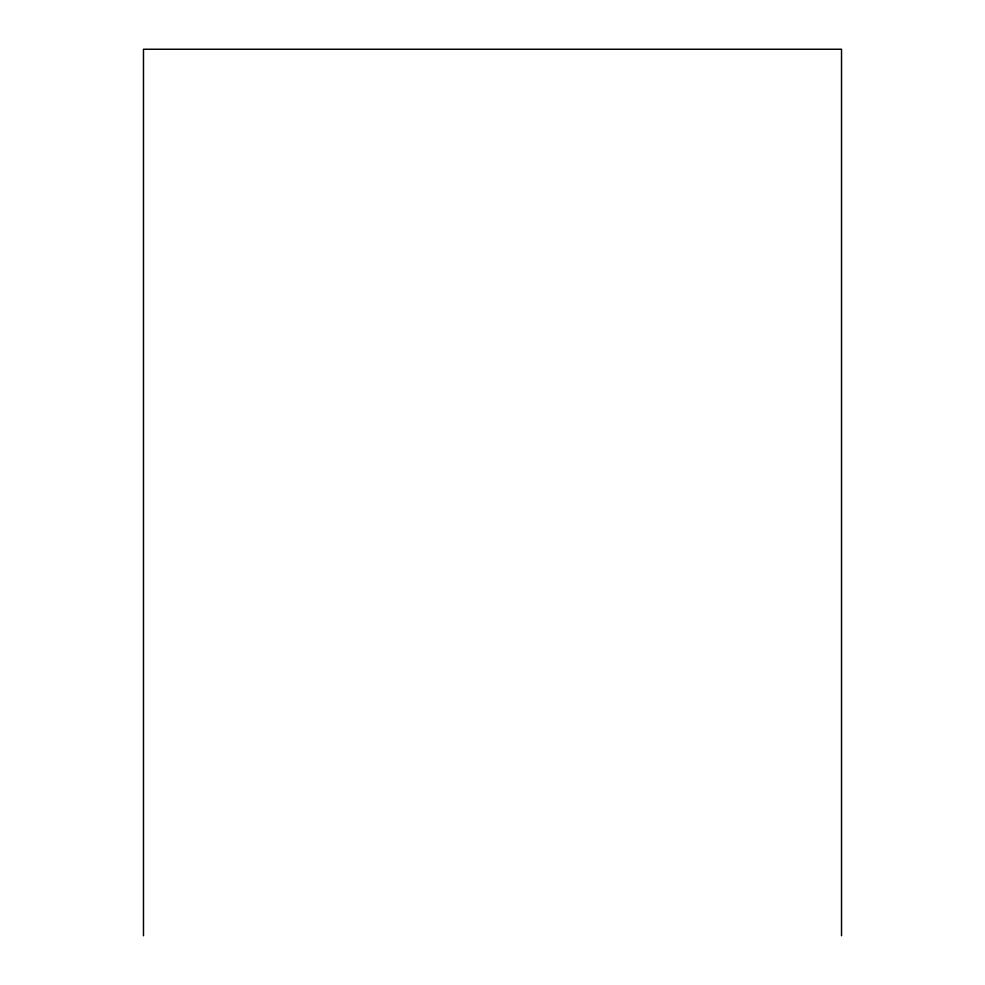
<?xml version="1.0" encoding="UTF-8"?>
<svg xmlns="http://www.w3.org/2000/svg" width="985" height="985" viewBox="0 0 985 985"><rect width="100%" height="100%" fill="white"/><g stroke="black" fill="none" stroke-linecap="round" stroke-linejoin="round"><path stroke-width="1.48" d="M841.522 935.75L841.522 49.25L143.478 49.25L143.478 935.75"/></g></svg>
